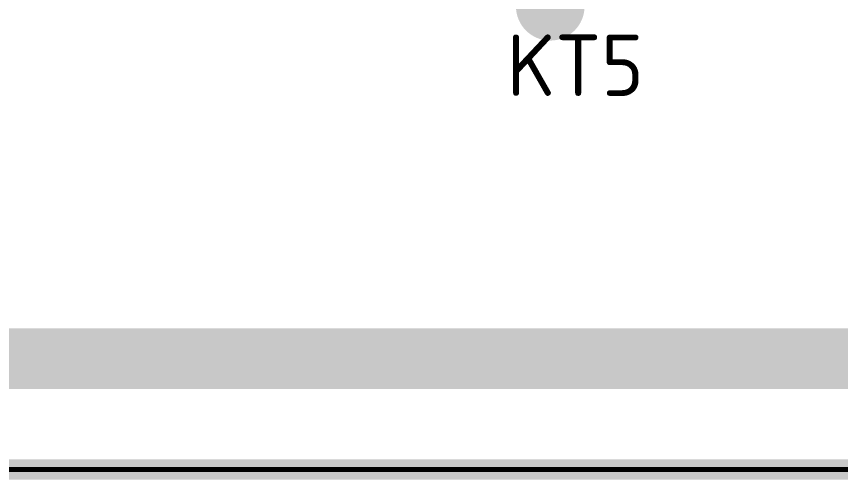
# Model space of a CAD drawing. Header units: inches. Extents: x 0 to 220, y 0 to 115.
# Drawn here: x 67.75 to 88.21, y -0.25 to 11.25 of the extents above; entities that cross this region are included whole.
import ezdxf

# ---------------------------------------------------------------- set-up
doc = ezdxf.new("R2010")
doc.units = ezdxf.units.IN
for name, color, linetype in [('Bottom Layer- Bottom', 5, 'Continuous'), ('Bottom Solder- Bot Mask', 6, 'Continuous'), ('Keep-Out Layer- Board', 6, 'Continuous'), ('Multi-Layer', 9, 'Continuous'), ('Top Layer- Top', 1, 'Continuous'), ('Top Overlay- Top Silk', 2, 'Continuous'), ('Top Solder- Top Mask', 216, 'Continuous')]:
    doc.layers.add(name, color=color, linetype=linetype)
doc.styles.add('GOST type B', font='', dxfattribs={"height": 0.2})
doc.styles.get('GOST type B').set_extended_font_data('GOST type B')

# ---------------------------------------------------------------- blocks, each defined once
blk = doc.blocks.new('OTV10_15')
at = {"layer": 'Bottom Layer- Bottom'}
h = blk.add_hatch(color=7, dxfattribs=at)
edge = h.paths.add_edge_path()
edge.add_arc((0, 0), 0.75, 0, 360)
at = {"layer": 'Bottom Solder- Bot Mask'}
h = blk.add_hatch(color=7, dxfattribs=at)
edge = h.paths.add_edge_path()
edge.add_arc((0, 0), 0.852, 0, 360)
at = {"layer": 'Multi-Layer'}
h = blk.add_hatch(color=9, dxfattribs=at)
edge = h.paths.add_edge_path()
edge.add_arc((0, 0), 0.75, 0, 360)
at = {"layer": 'Top Layer- Top'}
h = blk.add_hatch(color=7, dxfattribs=at)
edge = h.paths.add_edge_path()
edge.add_arc((0, 0), 0.75, 0, 360)
at = {"layer": 'Top Solder- Top Mask'}
h = blk.add_hatch(color=7, dxfattribs=at)
edge = h.paths.add_edge_path()
edge.add_arc((0, 0), 0.852, 0, 360)

msp = doc.modelspace()

# ---------------------------------------------------------------- linework, layer by layer
at = {"layer": 'Keep-Out Layer- Board'}
for points in [[(0, 0, 0.5, 0.5, 0), (220, 0, 0.5, 0.5, 0)], [(0, 0, 0.127, 0.127, 0), (220, 0, 0.127, 0.127, 0)]]:
    msp.add_lwpolyline(points, format="xyseb", dxfattribs=at)
at = {"layer": 'Top Layer- Top'}
msp.add_lwpolyline([(48.75, 2.75, 1.5, 1.5, 0), (91.25, 2.75, 1.5, 1.5, 0)], format="xyseb", dxfattribs=at)

# ---------------------------------------------------------------- block references
msp.add_blockref('OTV10_15', (81, 11.5))

# ---------------------------------------------------------------- texts
at = {"layer": 'Top Overlay- Top Silk', "style": 'GOST type B'}
msp.add_text('KT5', height=1.524, dxfattribs=at).set_placement((79.92, 9.274))

doc.saveas('drawing.dxf')
